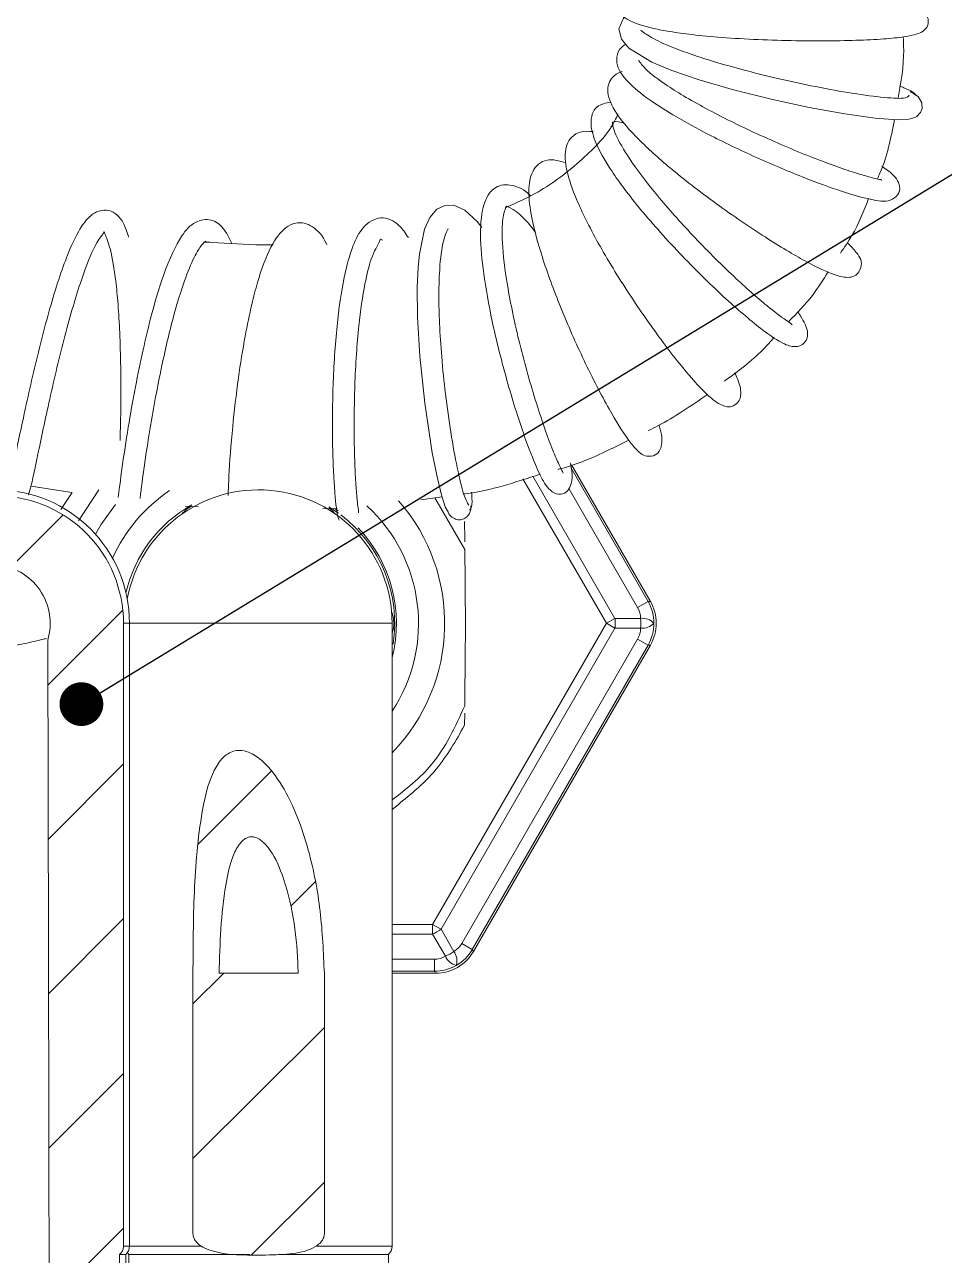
# Model space of a CAD drawing. Extents: x 14808 to 20058, y -13198 to -11680.
# Drawn here: x 18670.57 to 18691.58, y -13027.4 to -12999.27 of the extents above; entities that cross this region are included whole.
import ezdxf

# ---------------------------------------------------------------- set-up
doc = ezdxf.new("R2010")
doc.units = 0
doc.header["$LTSCALE"] = 7
doc.header["$MEASUREMENT"] = 0
doc.layers.get('0').update_dxf_attribs({"color": 2, "linetype": 'CONTINUOUS'})
doc.styles.add('GHS', font='romans', dxfattribs={"bigfont": 'ghs'})
doc.dimstyles.new('STANDARD$7', dxfattribs={"dimtxt": 3.5, "dimasz": 3, "dimexe": 1, "dimexo": 0.0625, "dimgap": 1, "dimtad": 1, "dimdec": 4, "dimzin": 0, "dimdsep": 46, "dimtxsty": 'GHS', "dimcen": 1, "dimclrt": 2, "dimadec": 0, "dimazin": 0, "dimtfac": 1, "dimtdec": 4, "dimtofl": 0, "dimtmove": 0, "dimatfit": 3, "dimfxl": 1, "dimtolj": 1, "dimtzin": 0, "dimarcsym": 0})

msp = doc.modelspace()

# ---------------------------------------------------------------- hatches: boundary and pattern name
at = {"linetype": 'Continuous', "lineweight": 0}
h = msp.add_hatch(dxfattribs=at)
h.set_pattern_fill('ANSI31', color=2, scale=20, style=0)
edge = h.paths.add_edge_path(flags=0)
edge.add_arc((18691.94, -13037.95), 8, 270, 359.25, ccw=False)
edge.add_line((18691.94, -13045.95), (18688.109, -13045.95))
edge.add_spline(control_points=[(18688.109, -13045.95), (18688.106, -13045.8), (18688.103, -13045.649), (18688.1, -13045.499), (18688.096, -13045.349), (18688.093, -13045.2), (18688.09, -13045.05)], knot_values=[0.004963, 0.004963, 0.004963, 0.004963, 0.005866, 0.005866, 0.005866, 0.006763, 0.006763, 0.006763, 0.006763], weights=[1, 1, 1, 1, 1, 1, 1], degree=3, periodic=0)
edge.add_line((18688.09, -13045.05), (18685.733, -13045.05))
edge.add_spline(control_points=[(18685.733, -13045.05), (18685.729, -13045.2), (18685.726, -13045.349), (18685.723, -13045.499), (18685.72, -13045.649), (18685.716, -13045.8), (18685.713, -13045.95)], knot_values=[0.004969, 0.004969, 0.004969, 0.004969, 0.005866, 0.005866, 0.005866, 0.006769, 0.006769, 0.006769, 0.006769], weights=[1, 1, 1, 1, 1, 1, 1], degree=3, periodic=0)
edge.add_line((18685.713, -13045.95), (18684.123, -13045.95))
edge.add_line((18684.123, -13045.95), (18684.123, -13047.95))
edge.add_line((18684.123, -13047.95), (18685.713, -13047.95))
edge.add_spline(control_points=[(18685.713, -13047.95), (18685.716, -13048.1), (18685.72, -13048.251), (18685.723, -13048.401), (18685.726, -13048.551), (18685.729, -13048.7), (18685.733, -13048.85)], knot_values=[0.004963, 0.004963, 0.004963, 0.004963, 0.005866, 0.005866, 0.005866, 0.006763, 0.006763, 0.006763, 0.006763], weights=[1, 1, 1, 1, 1, 1, 1], degree=3, periodic=0)
edge.add_line((18685.733, -13048.85), (18688.09, -13048.85))
edge.add_spline(control_points=[(18688.09, -13048.85), (18688.093, -13048.7), (18688.096, -13048.551), (18688.1, -13048.401), (18688.103, -13048.251), (18688.106, -13048.1), (18688.109, -13047.95)], knot_values=[0.004969, 0.004969, 0.004969, 0.004969, 0.005866, 0.005866, 0.005866, 0.006769, 0.006769, 0.006769, 0.006769], weights=[1, 1, 1, 1, 1, 1, 1], degree=3, periodic=0)
edge.add_line((18688.109, -13047.95), (18691.94, -13047.95))
edge.add_arc((18691.94, -13037.95), 10, 270, 359.25)
edge.add_line((18701.94, -13038.081), (18702.661, -12982.95))
edge.add_line((18702.661, -12982.95), (18700.661, -12982.95))
edge.add_line((18700.661, -12982.95), (18699.94, -13038.055))
h = msp.add_hatch(dxfattribs=at)
h.set_pattern_fill('ANSI31', color=2, scale=20, style=0)
edge = h.paths.add_edge_path(flags=0)
edge.add_line((18672.733, -13028.975), (18672.733, -13027.375))
edge.add_spline(control_points=[(18672.733, -13027.375), (18672.755, -13027.357), (18672.774, -13027.336), (18672.788, -13027.312), (18672.803, -13027.288), (18672.814, -13027.262), (18672.82, -13027.234), (18672.823, -13027.218), (18672.825, -13027.201), (18672.825, -13027.185)], knot_values=[0, 0, 0, 0, 0.000168, 0.000168, 0.000168, 0.000336, 0.000336, 0.000336, 0.000434, 0.000434, 0.000434, 0.000434], weights=[1, 1, 1, 1, 1, 1, 1, 1, 1, 1], degree=3, periodic=0)
edge.add_line((18672.825, -13027.185), (18672.825, -13012.95))
edge.add_arc((18669.911, -13012.95), 2.913, 0, 88.3436)
edge.add_ellipse((18660.244, -13012.95), major_axis=(32.821, 0), ratio=0.092929, start_angle=72.7151, end_angle=93.9402)
edge.add_spline(control_points=[(18657.988, -13009.907), (18657.977, -13009.907), (18657.966, -13009.909), (18657.955, -13009.913), (18657.944, -13009.917), (18657.934, -13009.923), (18657.926, -13009.93), (18657.917, -13009.937), (18657.909, -13009.946), (18657.903, -13009.955), (18657.897, -13009.965), (18657.893, -13009.976), (18657.89, -13009.987), (18657.889, -13009.992), (18657.888, -13009.997), (18657.888, -13010.003)], knot_values=[0, 0, 0, 0, 0.000068, 0.000068, 0.000068, 0.000136, 0.000136, 0.000136, 0.000204, 0.000204, 0.000204, 0.000272, 0.000272, 0.000272, 0.000304, 0.000304, 0.000304, 0.000304], weights=[1, 1, 1, 1, 1, 1, 1, 1, 1, 1, 1, 1, 1, 1, 1, 1], degree=3, periodic=0)
edge.add_spline(control_points=[(18657.888, -13010.003), (18657.88, -13010.161), (18657.871, -13010.319), (18657.863, -13010.478)], knot_values=[0.000004, 0.000004, 0.000004, 0.000004, 0.000955, 0.000955, 0.000955, 0.000955], weights=[1, 1, 1, 1], degree=3, periodic=0)
edge.add_spline(control_points=[(18657.863, -13010.478), (18657.863, -13010.483), (18657.862, -13010.488), (18657.861, -13010.494), (18657.859, -13010.505), (18657.854, -13010.516), (18657.848, -13010.525), (18657.842, -13010.535), (18657.835, -13010.544), (18657.826, -13010.551), (18657.817, -13010.558), (18657.807, -13010.564), (18657.796, -13010.568), (18657.786, -13010.571), (18657.774, -13010.574), (18657.763, -13010.574)], knot_values=[0.000005, 0.000005, 0.000005, 0.000005, 0.000037, 0.000037, 0.000037, 0.000106, 0.000106, 0.000106, 0.000175, 0.000175, 0.000175, 0.000244, 0.000244, 0.000244, 0.000312, 0.000312, 0.000312, 0.000312], weights=[1, 1, 1, 1, 1, 1, 1, 1, 1, 1, 1, 1, 1, 1, 1, 1], degree=3, periodic=0)
edge.add_ellipse((18660.244, -13012.95), major_axis=(25.692, 0), ratio=0.092929, start_angle=95.5411, end_angle=97.5495)
edge.add_spline(control_points=[(18656.868, -13010.583), (18656.862, -13010.583), (18656.855, -13010.583), (18656.848, -13010.581), (18656.837, -13010.579), (18656.827, -13010.575), (18656.817, -13010.57), (18656.807, -13010.564), (18656.799, -13010.557), (18656.791, -13010.548), (18656.784, -13010.54), (18656.778, -13010.53), (18656.774, -13010.519), (18656.771, -13010.51), (18656.769, -13010.499), (18656.768, -13010.489)], knot_values=[0, 0, 0, 0, 0.000041, 0.000041, 0.000041, 0.000108, 0.000108, 0.000108, 0.000175, 0.000175, 0.000175, 0.000243, 0.000243, 0.000243, 0.000306, 0.000306, 0.000306, 0.000306], weights=[1, 1, 1, 1, 1, 1, 1, 1, 1, 1, 1, 1, 1, 1, 1, 1], degree=3, periodic=0)
edge.add_spline(control_points=[(18656.768, -13010.489), (18656.76, -13010.33), (18656.751, -13010.171), (18656.743, -13010.013)], knot_values=[0.000004, 0.000004, 0.000004, 0.000004, 0.000957, 0.000957, 0.000957, 0.000957], weights=[1, 1, 1, 1], degree=3, periodic=0)
edge.add_spline(control_points=[(18656.743, -13010.013), (18656.743, -13010.002), (18656.74, -13009.992), (18656.737, -13009.982), (18656.733, -13009.972), (18656.727, -13009.962), (18656.72, -13009.953), (18656.712, -13009.945), (18656.704, -13009.938), (18656.694, -13009.932), (18656.684, -13009.926), (18656.674, -13009.922), (18656.663, -13009.92), (18656.656, -13009.919), (18656.65, -13009.918), (18656.643, -13009.918)], knot_values=[0.000005, 0.000005, 0.000005, 0.000005, 0.000067, 0.000067, 0.000067, 0.000134, 0.000134, 0.000134, 0.000201, 0.000201, 0.000201, 0.000267, 0.000267, 0.000267, 0.000308, 0.000308, 0.000308, 0.000308], weights=[1, 1, 1, 1, 1, 1, 1, 1, 1, 1, 1, 1, 1, 1, 1, 1], degree=3, periodic=0)
edge.add_ellipse((18660.244, -13012.95), major_axis=(32.821, 0), ratio=0.092929, start_angle=96.2989, end_angle=97.7301)
edge.add_spline(control_points=[(18655.829, -13009.928), (18655.818, -13009.928), (18655.806, -13009.93), (18655.796, -13009.934), (18655.785, -13009.938), (18655.775, -13009.943), (18655.766, -13009.951), (18655.758, -13009.958), (18655.75, -13009.967), (18655.744, -13009.976), (18655.738, -13009.986), (18655.733, -13009.997), (18655.731, -13010.008), (18655.73, -13010.014), (18655.729, -13010.019), (18655.729, -13010.025)], knot_values=[0, 0, 0, 0, 0.000068, 0.000068, 0.000068, 0.000136, 0.000136, 0.000136, 0.000204, 0.000204, 0.000204, 0.000273, 0.000273, 0.000273, 0.000306, 0.000306, 0.000306, 0.000306], weights=[1, 1, 1, 1, 1, 1, 1, 1, 1, 1, 1, 1, 1, 1, 1, 1], degree=3, periodic=0)
edge.add_spline(control_points=[(18655.729, -13010.025), (18655.72, -13010.184), (18655.712, -13010.344), (18655.704, -13010.504)], knot_values=[0.000004, 0.000004, 0.000004, 0.000004, 0.000963, 0.000963, 0.000963, 0.000963], weights=[1, 1, 1, 1], degree=3, periodic=0)
edge.add_spline(control_points=[(18655.704, -13010.504), (18655.704, -13010.509), (18655.703, -13010.515), (18655.702, -13010.52), (18655.699, -13010.532), (18655.695, -13010.543), (18655.689, -13010.553), (18655.683, -13010.562), (18655.675, -13010.571), (18655.666, -13010.579), (18655.657, -13010.586), (18655.647, -13010.592), (18655.637, -13010.595), (18655.626, -13010.599), (18655.615, -13010.602), (18655.604, -13010.602)], knot_values=[0.000005, 0.000005, 0.000005, 0.000005, 0.000038, 0.000038, 0.000038, 0.000109, 0.000109, 0.000109, 0.000178, 0.000178, 0.000178, 0.000247, 0.000247, 0.000247, 0.000315, 0.000315, 0.000315, 0.000315], weights=[1, 1, 1, 1, 1, 1, 1, 1, 1, 1, 1, 1, 1, 1, 1, 1], degree=3, periodic=0)
edge.add_ellipse((18660.244, -13012.95), major_axis=(25.692, 0), ratio=0.092929, start_angle=100.4052, end_angle=102.4408)
edge.add_spline(control_points=[(18654.709, -13010.619), (18654.702, -13010.619), (18654.696, -13010.618), (18654.689, -13010.617), (18654.679, -13010.615), (18654.668, -13010.611), (18654.658, -13010.606), (18654.649, -13010.6), (18654.64, -13010.593), (18654.633, -13010.584), (18654.625, -13010.576), (18654.619, -13010.565), (18654.615, -13010.555), (18654.611, -13010.545), (18654.609, -13010.534), (18654.609, -13010.524)], knot_values=[0, 0, 0, 0, 0.000039, 0.000039, 0.000039, 0.000106, 0.000106, 0.000106, 0.000174, 0.000174, 0.000174, 0.000243, 0.000243, 0.000243, 0.000307, 0.000307, 0.000307, 0.000307], weights=[1, 1, 1, 1, 1, 1, 1, 1, 1, 1, 1, 1, 1, 1, 1, 1], degree=3, periodic=0)
edge.add_spline(control_points=[(18654.609, -13010.524), (18654.6, -13010.363), (18654.592, -13010.202), (18654.584, -13010.042)], knot_values=[0.000004, 0.000004, 0.000004, 0.000004, 0.000968, 0.000968, 0.000968, 0.000968], weights=[1, 1, 1, 1], degree=3, periodic=0)
edge.add_spline(control_points=[(18654.584, -13010.042), (18654.583, -13010.031), (18654.581, -13010.021), (18654.577, -13010.011), (18654.573, -13010.001), (18654.567, -13009.991), (18654.56, -13009.982), (18654.553, -13009.973), (18654.544, -13009.966), (18654.534, -13009.96), (18654.525, -13009.955), (18654.514, -13009.951), (18654.503, -13009.949), (18654.497, -13009.948), (18654.49, -13009.947), (18654.483, -13009.947)], knot_values=[0.000005, 0.000005, 0.000005, 0.000005, 0.000068, 0.000068, 0.000068, 0.000136, 0.000136, 0.000136, 0.000203, 0.000203, 0.000203, 0.000269, 0.000269, 0.000269, 0.000308, 0.000308, 0.000308, 0.000308], weights=[1, 1, 1, 1, 1, 1, 1, 1, 1, 1, 1, 1, 1, 1, 1, 1], degree=3, periodic=0)
edge.add_ellipse((18660.244, -13012.95), major_axis=(32.821, 0), ratio=0.092929, start_angle=100.1081, end_angle=101.2771)
edge.add_spline(control_points=[(18653.825, -13009.959), (18653.797, -13009.959), (18653.769, -13009.965), (18653.743, -13009.975), (18653.716, -13009.985), (18653.691, -13009.999), (18653.67, -13010.017), (18653.648, -13010.035), (18653.628, -13010.057), (18653.613, -13010.082), (18653.598, -13010.106), (18653.587, -13010.134), (18653.581, -13010.163), (18653.576, -13010.181), (18653.574, -13010.2), (18653.574, -13010.219)], knot_values=[0, 0, 0, 0, 0.000169, 0.000169, 0.000169, 0.000337, 0.000337, 0.000337, 0.000509, 0.000509, 0.000509, 0.000684, 0.000684, 0.000684, 0.000798, 0.000798, 0.000798, 0.000798], weights=[1, 1, 1, 1, 1, 1, 1, 1, 1, 1, 1, 1, 1, 1, 1, 1], degree=3, periodic=0)
edge.add_line((18653.574, -13010.219), (18653.574, -13011.313))
edge.add_ellipse((18658.526, -13012.95), major_axis=(-18.368, 0), ratio=0.092522, start_angle=231.7618, end_angle=285.6393, ccw=False)
edge.add_arc((18669.812, -13012.95), 1.337, -16.8065, 86.4271, ccw=False)
edge.add_spline(control_points=[(18671.092, -13013.337), (18671.097, -13015.7), (18671.102, -13018.063), (18671.108, -13020.427), (18671.116, -13024.486), (18671.125, -13028.546), (18671.134, -13032.605), (18671.136, -13033.62), (18671.138, -13034.635), (18671.141, -13035.65)], knot_values=[0.000419, 0.000419, 0.000419, 0.000419, 0.014599, 0.014599, 0.014599, 0.038957, 0.038957, 0.038957, 0.045046, 0.045046, 0.045046, 0.045046], weights=[1, 1, 1, 1, 1, 1, 1, 1, 1, 1], degree=3, periodic=0)
edge.add_line((18671.141, -13035.65), (18672.189, -13035.65))
edge.add_spline(control_points=[(18672.189, -13035.65), (18672.194, -13035.65), (18672.199, -13035.65), (18672.203, -13035.65), (18672.236, -13035.648), (18672.268, -13035.641), (18672.298, -13035.628), (18672.327, -13035.616), (18672.355, -13035.598), (18672.378, -13035.577), (18672.4, -13035.556), (18672.418, -13035.532), (18672.432, -13035.505), (18672.444, -13035.48), (18672.452, -13035.452), (18672.455, -13035.424), (18672.456, -13035.416), (18672.456, -13035.408), (18672.456, -13035.4)], knot_values=[0.000815, 0.000815, 0.000815, 0.000815, 0.000843, 0.000843, 0.000843, 0.001038, 0.001038, 0.001038, 0.001229, 0.001229, 0.001229, 0.001409, 0.001409, 0.001409, 0.001577, 0.001577, 0.001577, 0.001624, 0.001624, 0.001624, 0.001624], weights=[1, 1, 1, 1, 1, 1, 1, 1, 1, 1, 1, 1, 1, 1, 1, 1, 1, 1, 1], degree=3, periodic=0)
edge.add_line((18672.456, -13035.4), (18672.456, -13034.995))
edge.add_spline(control_points=[(18672.456, -13034.995), (18672.456, -13034.984), (18672.454, -13034.973), (18672.451, -13034.963), (18672.447, -13034.953), (18672.442, -13034.944), (18672.435, -13034.935), (18672.428, -13034.927), (18672.42, -13034.919), (18672.411, -13034.913), (18672.401, -13034.907), (18672.39, -13034.902), (18672.379, -13034.899), (18672.371, -13034.897), (18672.363, -13034.895), (18672.355, -13034.895)], knot_values=[0, 0, 0, 0, 0.000064, 0.000064, 0.000064, 0.000128, 0.000128, 0.000128, 0.000194, 0.000194, 0.000194, 0.000263, 0.000263, 0.000263, 0.000312, 0.000312, 0.000312, 0.000312], weights=[1, 1, 1, 1, 1, 1, 1, 1, 1, 1, 1, 1, 1, 1, 1, 1], degree=3, periodic=0)
edge.add_spline(control_points=[(18672.355, -13034.895), (18672.18, -13034.886), (18672.005, -13034.878), (18671.829, -13034.87)], knot_values=[0.009407, 0.009407, 0.009407, 0.009407, 0.01046, 0.01046, 0.01046, 0.01046], weights=[1, 1, 1, 1], degree=3, periodic=0)
edge.add_spline(control_points=[(18671.829, -13034.87), (18671.82, -13034.869), (18671.81, -13034.867), (18671.8, -13034.865), (18671.789, -13034.861), (18671.778, -13034.856), (18671.768, -13034.849), (18671.759, -13034.843), (18671.751, -13034.836), (18671.744, -13034.827), (18671.738, -13034.819), (18671.733, -13034.81), (18671.729, -13034.8), (18671.726, -13034.79), (18671.724, -13034.78), (18671.724, -13034.77)], knot_values=[0.000006, 0.000006, 0.000006, 0.000006, 0.000065, 0.000065, 0.000065, 0.000136, 0.000136, 0.000136, 0.000201, 0.000201, 0.000201, 0.000263, 0.000263, 0.000263, 0.000325, 0.000325, 0.000325, 0.000325], weights=[1, 1, 1, 1, 1, 1, 1, 1, 1, 1, 1, 1, 1, 1, 1, 1], degree=3, periodic=0)
edge.add_line((18671.724, -13034.77), (18671.724, -13033.93))
edge.add_spline(control_points=[(18671.724, -13033.93), (18671.724, -13033.927), (18671.724, -13033.924), (18671.725, -13033.921), (18671.726, -13033.91), (18671.729, -13033.899), (18671.734, -13033.889), (18671.74, -13033.877), (18671.748, -13033.867), (18671.758, -13033.859), (18671.768, -13033.85), (18671.78, -13033.843), (18671.793, -13033.838), (18671.804, -13033.834), (18671.817, -13033.831), (18671.829, -13033.83)], knot_values=[0, 0, 0, 0, 0.000018, 0.000018, 0.000018, 0.000088, 0.000088, 0.000088, 0.000165, 0.000165, 0.000165, 0.000247, 0.000247, 0.000247, 0.000324, 0.000324, 0.000324, 0.000324], weights=[1, 1, 1, 1, 1, 1, 1, 1, 1, 1, 1, 1, 1, 1, 1, 1], degree=3, periodic=0)
edge.add_spline(control_points=[(18671.829, -13033.83), (18672.005, -13033.822), (18672.18, -13033.814), (18672.355, -13033.805)], knot_values=[0.017799, 0.017799, 0.017799, 0.017799, 0.018852, 0.018852, 0.018852, 0.018852], weights=[1, 1, 1, 1], degree=3, periodic=0)
edge.add_spline(control_points=[(18672.355, -13033.805), (18672.367, -13033.804), (18672.378, -13033.802), (18672.389, -13033.798), (18672.401, -13033.793), (18672.412, -13033.787), (18672.422, -13033.779), (18672.431, -13033.771), (18672.439, -13033.761), (18672.444, -13033.751), (18672.45, -13033.741), (18672.453, -13033.73), (18672.455, -13033.719), (18672.456, -13033.714), (18672.456, -13033.71), (18672.456, -13033.705)], knot_values=[0.000005, 0.000005, 0.000005, 0.000005, 0.000075, 0.000075, 0.000075, 0.00015, 0.00015, 0.00015, 0.000222, 0.000222, 0.000222, 0.00029, 0.00029, 0.00029, 0.000317, 0.000317, 0.000317, 0.000317], weights=[1, 1, 1, 1, 1, 1, 1, 1, 1, 1, 1, 1, 1, 1, 1, 1], degree=3, periodic=0)
edge.add_line((18672.456, -13033.705), (18672.456, -13033.145))
edge.add_spline(control_points=[(18672.456, -13033.145), (18672.456, -13033.134), (18672.454, -13033.123), (18672.451, -13033.113), (18672.447, -13033.103), (18672.442, -13033.094), (18672.435, -13033.085), (18672.428, -13033.077), (18672.42, -13033.069), (18672.411, -13033.063), (18672.401, -13033.057), (18672.39, -13033.052), (18672.379, -13033.049), (18672.371, -13033.047), (18672.363, -13033.045), (18672.355, -13033.045)], knot_values=[0, 0, 0, 0, 0.000064, 0.000064, 0.000064, 0.000128, 0.000128, 0.000128, 0.000194, 0.000194, 0.000194, 0.000263, 0.000263, 0.000263, 0.000312, 0.000312, 0.000312, 0.000312], weights=[1, 1, 1, 1, 1, 1, 1, 1, 1, 1, 1, 1, 1, 1, 1, 1], degree=3, periodic=0)
edge.add_spline(control_points=[(18672.355, -13033.045), (18672.18, -13033.036), (18672.005, -13033.028), (18671.829, -13033.02)], knot_values=[0.009407, 0.009407, 0.009407, 0.009407, 0.01046, 0.01046, 0.01046, 0.01046], weights=[1, 1, 1, 1], degree=3, periodic=0)
edge.add_spline(control_points=[(18671.829, -13033.02), (18671.82, -13033.019), (18671.81, -13033.017), (18671.8, -13033.015), (18671.789, -13033.011), (18671.778, -13033.006), (18671.768, -13032.999), (18671.759, -13032.993), (18671.751, -13032.986), (18671.744, -13032.977), (18671.738, -13032.969), (18671.733, -13032.96), (18671.729, -13032.95), (18671.726, -13032.94), (18671.724, -13032.93), (18671.724, -13032.92)], knot_values=[0.000006, 0.000006, 0.000006, 0.000006, 0.000065, 0.000065, 0.000065, 0.000136, 0.000136, 0.000136, 0.000201, 0.000201, 0.000201, 0.000263, 0.000263, 0.000263, 0.000325, 0.000325, 0.000325, 0.000325], weights=[1, 1, 1, 1, 1, 1, 1, 1, 1, 1, 1, 1, 1, 1, 1, 1], degree=3, periodic=0)
edge.add_line((18671.724, -13032.92), (18671.724, -13032.08))
edge.add_spline(control_points=[(18671.724, -13032.08), (18671.724, -13032.077), (18671.724, -13032.074), (18671.725, -13032.071), (18671.726, -13032.06), (18671.729, -13032.049), (18671.734, -13032.039), (18671.74, -13032.027), (18671.748, -13032.017), (18671.758, -13032.009), (18671.768, -13032), (18671.78, -13031.993), (18671.793, -13031.988), (18671.804, -13031.984), (18671.817, -13031.981), (18671.829, -13031.98)], knot_values=[0, 0, 0, 0, 0.000018, 0.000018, 0.000018, 0.000088, 0.000088, 0.000088, 0.000165, 0.000165, 0.000165, 0.000247, 0.000247, 0.000247, 0.000324, 0.000324, 0.000324, 0.000324], weights=[1, 1, 1, 1, 1, 1, 1, 1, 1, 1, 1, 1, 1, 1, 1, 1], degree=3, periodic=0)
edge.add_spline(control_points=[(18671.829, -13031.98), (18672.005, -13031.972), (18672.18, -13031.964), (18672.355, -13031.955)], knot_values=[0.017799, 0.017799, 0.017799, 0.017799, 0.018852, 0.018852, 0.018852, 0.018852], weights=[1, 1, 1, 1], degree=3, periodic=0)
edge.add_spline(control_points=[(18672.355, -13031.955), (18672.367, -13031.954), (18672.378, -13031.952), (18672.389, -13031.948), (18672.401, -13031.943), (18672.412, -13031.937), (18672.422, -13031.929), (18672.431, -13031.921), (18672.439, -13031.911), (18672.444, -13031.901), (18672.45, -13031.891), (18672.453, -13031.88), (18672.455, -13031.869), (18672.456, -13031.864), (18672.456, -13031.86), (18672.456, -13031.855)], knot_values=[0.000005, 0.000005, 0.000005, 0.000005, 0.000075, 0.000075, 0.000075, 0.00015, 0.00015, 0.00015, 0.000222, 0.000222, 0.000222, 0.00029, 0.00029, 0.00029, 0.000317, 0.000317, 0.000317, 0.000317], weights=[1, 1, 1, 1, 1, 1, 1, 1, 1, 1, 1, 1, 1, 1, 1, 1], degree=3, periodic=0)
edge.add_line((18672.456, -13031.855), (18672.456, -13031.2))
edge.add_spline(control_points=[(18672.456, -13031.2), (18672.548, -13031.137), (18672.641, -13031.073), (18672.733, -13031.009)], knot_values=[0.024844, 0.024844, 0.024844, 0.024844, 0.025523, 0.025523, 0.025523, 0.025523], weights=[1, 1, 1, 1], degree=3, periodic=0)
edge.add_line((18672.733, -13031.009), (18672.733, -13030.825))
edge.add_spline(control_points=[(18672.733, -13030.825), (18672.611, -13030.82), (18672.488, -13030.793), (18672.375, -13030.746), (18672.276, -13030.704), (18672.182, -13030.646), (18672.101, -13030.576), (18672.026, -13030.511), (18671.96, -13030.435), (18671.909, -13030.351), (18671.86, -13030.271), (18671.823, -13030.182), (18671.802, -13030.091), (18671.78, -13029.996), (18671.774, -13029.896), (18671.786, -13029.8), (18671.799, -13029.693), (18671.833, -13029.588), (18671.884, -13029.493), (18671.938, -13029.392), (18672.013, -13029.3), (18672.1, -13029.225), (18672.187, -13029.149), (18672.289, -13029.088), (18672.396, -13029.046), (18672.503, -13029.004), (18672.618, -13028.98), (18672.733, -13028.975)], knot_values=[0.000005, 0.000005, 0.000005, 0.000005, 0.000738, 0.000738, 0.000738, 0.001381, 0.001381, 0.001381, 0.00197, 0.00197, 0.00197, 0.002529, 0.002529, 0.002529, 0.003111, 0.003111, 0.003111, 0.003755, 0.003755, 0.003755, 0.004443, 0.004443, 0.004443, 0.005135, 0.005135, 0.005135, 0.005823, 0.005823, 0.005823, 0.005823], weights=[1, 1, 1, 1, 1, 1, 1, 1, 1, 1, 1, 1, 1, 1, 1, 1, 1, 1, 1, 1, 1, 1, 1, 1, 1, 1, 1, 1], degree=3, periodic=0)
h = msp.add_hatch(dxfattribs=at)
h.set_pattern_fill('ANSI31', color=2, scale=20, style=0)
edge = h.paths.add_edge_path(flags=0)
edge.add_line((18674.411, -13020.949), (18674.411, -13026.9))
edge.add_spline(control_points=[(18674.411, -13026.9), (18674.411, -13026.916), (18674.412, -13026.932), (18674.415, -13026.948), (18674.421, -13026.979), (18674.433, -13027.008), (18674.448, -13027.036), (18674.467, -13027.068), (18674.492, -13027.098), (18674.52, -13027.124), (18674.566, -13027.168), (18674.622, -13027.203), (18674.679, -13027.231), (18674.753, -13027.266), (18674.832, -13027.292), (18674.911, -13027.312), (18675.236, -13027.392), (18675.577, -13027.39), (18675.911, -13027.39), (18676.125, -13027.39), (18676.339, -13027.387), (18676.551, -13027.368), (18676.735, -13027.352), (18676.923, -13027.324), (18677.093, -13027.253), (18677.16, -13027.225), (18677.225, -13027.19), (18677.281, -13027.144), (18677.314, -13027.116), (18677.345, -13027.083), (18677.368, -13027.045), (18677.383, -13027.021), (18677.395, -13026.995), (18677.403, -13026.967), (18677.409, -13026.945), (18677.412, -13026.923), (18677.412, -13026.9)], knot_values=[0.010207, 0.010207, 0.010207, 0.010207, 0.010303, 0.010303, 0.010303, 0.010489, 0.010489, 0.010489, 0.010715, 0.010715, 0.010715, 0.011097, 0.011097, 0.011097, 0.011587, 0.011587, 0.011587, 0.013602, 0.013602, 0.013602, 0.014883, 0.014883, 0.014883, 0.015998, 0.015998, 0.015998, 0.016431, 0.016431, 0.016431, 0.016693, 0.016693, 0.016693, 0.016862, 0.016862, 0.016862, 0.016996, 0.016996, 0.016996, 0.016996], weights=[1, 1, 1, 1, 1, 1, 1, 1, 1, 1, 1, 1, 1, 1, 1, 1, 1, 1, 1, 1, 1, 1, 1, 1, 1, 1, 1, 1, 1, 1, 1, 1, 1, 1, 1, 1, 1], degree=3, periodic=0)
edge.add_line((18677.412, -13026.9), (18677.412, -13020.949))
edge.add_spline(control_points=[(18677.412, -13020.949), (18677.394, -13020.003), (18677.294, -13019.048), (18677.046, -13018.136), (18676.906, -13017.622), (18676.718, -13017.112), (18676.44, -13016.657), (18676.318, -13016.459), (18676.178, -13016.267), (18676.005, -13016.11), (18675.922, -13016.034), (18675.828, -13015.965), (18675.726, -13015.917), (18675.663, -13015.888), (18675.596, -13015.866), (18675.527, -13015.858), (18675.473, -13015.852), (18675.416, -13015.854), (18675.363, -13015.867), (18675.31, -13015.879), (18675.258, -13015.901), (18675.212, -13015.93), (18675.157, -13015.964), (18675.109, -13016.008), (18675.067, -13016.056), (18674.988, -13016.145), (18674.928, -13016.249), (18674.878, -13016.356), (18674.747, -13016.637), (18674.678, -13016.945), (18674.625, -13017.251), (18674.412, -13018.467), (18674.422, -13019.714), (18674.411, -13020.949)], knot_values=[0, 0, 0, 0, 0.005673, 0.005673, 0.005673, 0.008864, 0.008864, 0.008864, 0.010251, 0.010251, 0.010251, 0.010923, 0.010923, 0.010923, 0.011332, 0.011332, 0.011332, 0.011655, 0.011655, 0.011655, 0.011978, 0.011978, 0.011978, 0.012356, 0.012356, 0.012356, 0.013055, 0.013055, 0.013055, 0.014901, 0.014901, 0.014901, 0.022264, 0.022264, 0.022264, 0.022264], weights=[1, 1, 1, 1, 1, 1, 1, 1, 1, 1, 1, 1, 1, 1, 1, 1, 1, 1, 1, 1, 1, 1, 1, 1, 1, 1, 1, 1, 1, 1, 1, 1, 1, 1], degree=3, periodic=0)
edge = h.paths.add_edge_path(flags=0)
edge.add_line((18676.814, -13020.949), (18675.009, -13020.949))
edge.add_spline(control_points=[(18675.009, -13020.949), (18675.019, -13020.275), (18675.046, -13019.597), (18675.16, -13018.933), (18675.198, -13018.715), (18675.245, -13018.498), (18675.323, -13018.291), (18675.362, -13018.188), (18675.409, -13018.085), (18675.476, -13017.996), (18675.5, -13017.964), (18675.527, -13017.934), (18675.557, -13017.908), (18675.588, -13017.882), (18675.623, -13017.86), (18675.661, -13017.846), (18675.689, -13017.836), (18675.72, -13017.83), (18675.749, -13017.83), (18675.779, -13017.83), (18675.809, -13017.835), (18675.837, -13017.844), (18675.879, -13017.857), (18675.919, -13017.879), (18675.955, -13017.905), (18676.02, -13017.951), (18676.076, -13018.011), (18676.125, -13018.074), (18676.267, -13018.256), (18676.365, -13018.472), (18676.445, -13018.688), (18676.681, -13019.328), (18676.771, -13020.022), (18676.805, -13020.703), (18676.809, -13020.785), (18676.812, -13020.867), (18676.814, -13020.949)], knot_values=[0, 0, 0, 0, 0.004043, 0.004043, 0.004043, 0.005365, 0.005365, 0.005365, 0.006029, 0.006029, 0.006029, 0.006267, 0.006267, 0.006267, 0.006508, 0.006508, 0.006508, 0.006685, 0.006685, 0.006685, 0.006862, 0.006862, 0.006862, 0.007126, 0.007126, 0.007126, 0.007604, 0.007604, 0.007604, 0.008999, 0.008999, 0.008999, 0.013151, 0.013151, 0.013151, 0.013646, 0.013646, 0.013646, 0.013646], weights=[1, 1, 1, 1, 1, 1, 1, 1, 1, 1, 1, 1, 1, 1, 1, 1, 1, 1, 1, 1, 1, 1, 1, 1, 1, 1, 1, 1, 1, 1, 1, 1, 1, 1, 1, 1, 1], degree=3, periodic=0)

# ---------------------------------------------------------------- linework, layer by layer
at = {"color": 8, "linetype": 'Continuous', "lineweight": 15}
for p, q in [((18683.042, -13009.392), (18684.808, -13012.45)), ((18683.858, -13012.95), (18681.95, -13009.645)), ((18682.174, -13009.586), (18684.051, -13012.838)), ((18684.568, -13012.588), (18682.997, -13009.866)), ((18672.825, -13012.95), (18672.961, -13012.95)), ((18672.961, -13012.95), (18678.961, -13012.95)), ((18678.961, -13019.832), (18679.885, -13019.832)), ((18679.885, -13020.056), (18678.961, -13020.056)), ((18678.961, -13020.628), (18679.926, -13020.628)), ((18679.926, -13020.904), (18678.961, -13020.904)), ((18672.825, -13027.185), (18672.961, -13027.185)), ((18672.961, -13027.185), (18674.584, -13027.185)), ((18677.222, -13027.185), (18678.961, -13027.185))]:
    msp.add_line(p, q, dxfattribs=at)
at = {"color": 7, "linetype": 'Continuous', "lineweight": 15}
for p, q in [((18684.86, -13012.45), (18683.056, -13009.325)), ((18670.711, -13009.814), (18671.645, -13009.96)), ((18671.39, -13010.347), (18671.649, -13009.96)), ((18672.26, -13009.9), (18671.794, -13010.606)), ((18674.236, -13010.273), (18674.534, -13010.291)), ((18677.734, -13010.432), (18677.512, -13010.285)), ((18679.614, -13010.126), (18680.101, -13010.062)), ((18680.621, -13011.261), (18679.937, -13010.084)), ((18677.374, -13010.338), (18677.703, -13010.325)), ((18677.73, -13010.381), (18677.647, -13010.324)), ((18684.568, -13012.588), (18684.808, -13012.45)), ((18684.808, -13012.45), (18684.86, -13012.45)), ((18672.825, -13012.95), (18672.825, -13027.185)), ((18672.961, -13027.185), (18672.961, -13012.95)), ((18678.961, -13027.185), (18678.961, -13012.95)), ((18679.885, -13019.832), (18683.858, -13012.95)), ((18684.051, -13013.062), (18680.078, -13019.944)), ((18683.858, -13012.95), (18684.051, -13012.838)), ((18683.858, -13012.95), (18684.051, -13013.062)), ((18684.051, -13012.838), (18684.635, -13012.838)), ((18684.635, -13013.062), (18684.051, -13013.062)), ((18680.553, -13020.266), (18684.568, -13013.312)), ((18684.568, -13013.312), (18684.808, -13013.45)), ((18684.808, -13013.45), (18680.792, -13020.404)), ((18680.819, -13020.45), (18684.86, -13013.45)), ((18684.86, -13013.45), (18684.808, -13013.45)), ((18680.616, -13015.28), (18680.618, -13015.005)), ((18679.885, -13019.832), (18680.078, -13019.944)), ((18679.885, -13020.056), (18679.885, -13019.832)), ((18680.176, -13020.561), (18679.885, -13020.056)), ((18680.078, -13019.944), (18680.37, -13020.449)), ((18680.553, -13020.266), (18680.792, -13020.404)), ((18680.792, -13020.404), (18680.819, -13020.45)), ((18679.926, -13020.904), (18679.926, -13020.628)), ((18674.411, -13026.9), (18674.411, -13020.949)), ((18675.009, -13020.949), (18676.814, -13020.949)), ((18677.412, -13020.949), (18677.412, -13026.9)), ((18678.961, -13020.95), (18679.953, -13020.95)), ((18679.953, -13020.95), (18679.926, -13020.904)), ((18672.733, -13027.375), (18672.733, -13028.975)), ((18672.733, -13027.375), (18672.874, -13027.375)), ((18672.874, -13027.94), (18672.874, -13027.375)), ((18672.949, -13027.375), (18672.949, -13027.9)), ((18672.949, -13027.375), (18675.71, -13027.375)), ((18676.365, -13027.375), (18678.874, -13027.375)), ((18678.874, -13027.9), (18678.874, -13027.375))]:
    msp.add_line(p, q, dxfattribs=at)
at = {"color": 7, "linetype": 'Continuous', "lineweight": 15, "flags": 128}
for points in [[(18684.278, -12999.098), (18684.248, -12999.122), (18684.141, -12999.36), (18684.198, -12999.603), (18684.365, -12999.802), (18684.896, -13000.124), (18685.351, -13000.314), (18685.975, -13000.529), (18686.762, -13000.758), (18687.621, -13000.974), (18688.487, -13001.161), (18689.299, -13001.309), (18689.997, -13001.407), (18690.494, -13001.443), (18690.761, -13001.429), (18690.899, -13001.39), (18690.945, -13001.364), (18691.033, -13001.277), (18691.071, -13001.184), (18691.063, -13001.055), (18690.976, -13000.911), (18690.792, -13000.795), (18690.792, -13000.795)], [(18681.006, -13003.904), (18680.904, -13003.768), (18680.624, -13003.509), (18680.369, -13003.395), (18680.162, -13003.399), (18679.985, -13003.487), (18679.822, -13003.676), (18679.702, -13003.942), (18679.583, -13004.514), (18679.554, -13004.813), (18679.534, -13005.274), (18679.541, -13005.948), (18679.594, -13006.844), (18679.707, -13007.923), (18679.878, -13009.052), (18679.978, -13009.565), (18680.079, -13009.993), (18680.174, -13010.292), (18680.252, -13010.419), (18680.252, -13010.419)], [(18672.639, -13010.238), (18672.304, -13010.702), (18672.181, -13010.913)], [(18671.141, -13035.65), (18671.134, -13032.605), (18671.108, -13020.427), (18671.092, -13013.337)]]:
    msp.add_lwpolyline(points, dxfattribs=at)
at = {"color": 7, "linetype": 'Continuous', "lineweight": 15}
for centre, radius, start, end in [((18669.911, -13012.95), 3.05, 0, 90), ((18675.911, -13012.95), 3.652, 123.9049, 155.9957), ((18675.911, -13012.95), 3.05, 0, 169.6111), ((18669.911, -13012.95), 2.913, 0, 88.3436), ((18675.911, -13012.95), 3.109, 119.3981, 167.0963), ((18674.742, -13010.925), 0.75, 119.1651, 141.0884), ((18675.911, -13012.95), 3.652, 326.6277, 47.3722), ((18675.911, -13012.95), 4.25, 315.8606, 41.2422), ((18677.08, -13010.925), 0.75, 38.9116, 53.7192), ((18675.911, -13012.95), 3.109, 351.2144, 52.8661), ((18675.911, -13012.95), 3.148, 345.679, 43.7766), ((18669.812, -13012.95), 1.337, 343.1935, 86.4271), ((18678.25, -13012.95), 0.75, 341.618, 21.0884), ((18682.814, -13012.95), 1.243, 354.838, 5.162), ((18684.675, -13013.203), 0.367, 43.5993, 96.2983), ((18683.397, -13012.95), 1.243, 354.838, 5.162), ((18684.675, -13012.697), 0.367, 263.7017, 316.4007), ((18679.363, -13018.928), 1.243, 294.838, 305.162), ((18679.654, -13019.433), 1.243, 294.838, 305.162), ((18680.513, -13020.413), 0.367, 203.7017, 256.4007), ((18680.074, -13020.666), 0.367, 343.5993, 36.2983), ((18672.711, -13027.185), 0.25, 310.5416, 0), ((18673.111, -13027.185), 0.25, 216.8699, 229.4584), ((18678.711, -13027.185), 0.25, 310.5416, 0)]:
    msp.add_arc(centre, radius, start, end, dxfattribs=at)
for centre, major_axis, ratio, start_param, end_param in [((18683.939, -13012.95), (0.968, 0.259), 0.997476, 6.021081, 6.544658), ((18683.994, -13012.95), (1, 0), 0.999949, 5.759609, 6.806762), ((18684.133, -13012.838), (0.486, 0.129), 0.994919, 6.023252, 6.546829), ((18684.133, -13013.062), (0.486, -0.129), 0.994919, 6.019542, 6.543119), ((18683.939, -13012.95), (0.968, -0.259), 0.997476, 6.021713, 6.54529), ((18680.119, -13020.014), (-0.354, 0.356), 0.994919, 2.881659, 3.405236), ((18679.925, -13019.902), (-0.709, 0.709), 0.997476, 2.879488, 3.403065), ((18679.925, -13020.126), (-0.132, 0.485), 0.994919, 2.877949, 3.401526), ((18679.953, -13019.95), (0.5, -0.866), 0.999949, 5.759609, 6.806762), ((18679.925, -13019.902), (-0.26, 0.968), 0.997476, 2.88012, 3.403697)]:
    msp.add_ellipse(centre, major_axis=major_axis, ratio=ratio, start_param=start_param, end_param=end_param, dxfattribs=at)
for points, knots in [([(18684.17, -12998.487), (18684.135, -12998.526), (18684.061, -12998.608), (18684.038, -12998.816), (18684.134, -12999.007), (18684.378, -12999.198), (18684.796, -12999.334), (18685.317, -12999.432), (18685.833, -12999.502), (18686.511, -12999.566), (18687.322, -12999.613), (18688.186, -12999.638), (18689.012, -12999.641), (18689.745, -12999.623), (18690.336, -12999.587), (18690.736, -12999.541), (18690.977, -12999.481), (18691.112, -12999.411), (18691.212, -12999.288), (18691.211, -12999.123), (18691.124, -12998.982), (18690.987, -12998.899), (18690.759, -12998.858), (18690.616, -12998.832)], [0, 0, 0, 0, 0.029732, 0.061747, 0.097853, 0.145468, 0.229133, 0.269712, 0.318484, 0.375448, 0.440068, 0.505721, 0.570491, 0.634459, 0.697688, 0.75781, 0.805482, 0.839812, 0.866305, 0.88146, 0.897992, 0.936246, 1, 1, 1, 1]), ([(18690.769, -13000.882), (18690.749, -13000.911), (18690.709, -13000.969), (18690.171, -13000.937), (18689.421, -13000.833), (18688.568, -13000.676), (18687.729, -13000.492), (18686.974, -13000.303), (18686.335, -13000.123), (18685.672, -12999.91), (18685.088, -12999.684), (18684.677, -12999.441), (18684.636, -12999.385), (18684.64, -12999.401), (18684.641, -12999.404)], [0, 0, 0, 0, 0.105315, 0.214848, 0.316155, 0.409001, 0.493185, 0.568581, 0.63509, 0.694362, 0.798085, 0.883626, 0.972242, 1, 1, 1, 1]), ([(18690.524, -13000.943), (18690.585, -13000.579), (18690.663, -13000.115), (18690.642, -12999.646), (18690.637, -12999.545)], [0, 0, 0, 0, 0.7842761, 1, 1, 1, 1]), ([(18684.292, -12999.715), (18684.242, -12999.752), (18684.126, -12999.839), (18684.049, -13000.175), (18684.255, -13000.511), (18684.731, -13000.924), (18685.379, -13001.342), (18686.269, -13001.83), (18687.362, -13002.35), (18688.459, -13002.808), (18689.372, -13003.133), (18689.953, -13003.285), (18690.33, -13003.335), (18690.572, -13003.112), (18690.547, -13002.854), (18690.398, -13002.674), (18690.194, -13002.54), (18690.146, -13002.509)], [0, 0, 0, 0, 0.031435, 0.073262, 0.158815, 0.233772, 0.306045, 0.389053, 0.482984, 0.578801, 0.668382, 0.751874, 0.828074, 0.864099, 0.902851, 0.977098, 1, 1, 1, 1]), ([(18690.135, -13002.827), (18690.136, -13002.825), (18690.141, -13002.812), (18690.069, -13002.802), (18689.891, -13002.758), (18689.574, -13002.669), (18689.129, -13002.52), (18688.589, -13002.318), (18687.996, -13002.076), (18687.38, -13001.804), (18686.768, -13001.515), (18686.189, -13001.22), (18685.672, -13000.932), (18685.134, -13000.594), (18684.718, -13000.286), (18684.589, -13000.074), (18684.59, -13000.088), (18684.59, -13000.091)], [0, 0, 0, 0, 0.011408, 0.059978, 0.116737, 0.181864, 0.254489, 0.328198, 0.401562, 0.474518, 0.547004, 0.618954, 0.690318, 0.758496, 0.876966, 0.973796, 1, 1, 1, 1]), ([(18684.218, -13000.337), (18684.154, -13000.363), (18684.039, -13000.409), (18683.91, -13000.579), (18683.875, -13000.773), (18683.931, -13001.057), (18684.173, -13001.45), (18684.654, -13001.969), (18685.24, -13002.492), (18685.876, -13002.999), (18686.618, -13003.55), (18687.548, -13004.179), (18688.462, -13004.718), (18689.042, -13004.994), (18689.344, -13005.063), (18689.565, -13005.012), (18689.738, -13004.737), (18689.616, -13004.516), (18689.432, -13004.324), (18689.359, -13004.248)], [0, 0, 0, 0, 0.036823, 0.066631, 0.099506, 0.139885, 0.21674, 0.281958, 0.366929, 0.417984, 0.472274, 0.575498, 0.672239, 0.760268, 0.827667, 0.855456, 0.887463, 0.955238, 1, 1, 1, 1]), ([(18690.936, -13000.896), (18690.899, -13000.844), (18690.858, -13000.786), (18690.586, -13000.686), (18690.554, -13000.674)], [0, 0, 0, 0, 0.8823004, 1, 1, 1, 1]), ([(18683.958, -13001.038), (18683.84, -13001.06), (18683.569, -13001.112), (18683.465, -13001.529), (18683.604, -13001.991), (18683.943, -13002.597), (18684.461, -13003.289), (18685.029, -13003.954), (18685.522, -13004.49), (18686.029, -13005.007), (18686.523, -13005.481), (18686.985, -13005.893), (18687.488, -13006.305), (18687.885, -13006.57), (18688.142, -13006.649), (18688.33, -13006.594), (18688.439, -13006.468), (18688.456, -13006.349), (18688.435, -13006.152), (18688.31, -13005.957), (18688.226, -13005.826)], [0, 0, 0, 0, 0.0552035, 0.1273259, 0.193797, 0.2680657, 0.3625166, 0.4166933, 0.4711506, 0.5254961, 0.5797725, 0.6340282, 0.6882972, 0.7811566, 0.8400727, 0.8597515, 0.8769329, 0.9010867, 0.9329085, 1, 1, 1, 1]), ([(18684.12, -13001.31), (18684.095, -13001.364), (18683.912, -13001.762), (18683.288, -13002.387), (18682.443, -13003.051), (18681.81, -13003.335), (18681.566, -13003.445)], [0, 0, 0, 0, 0.053391, 0.392143, 0.765108, 1, 1, 1, 1]), ([(18688.097, -13006.127), (18688.092, -13006.117), (18688.082, -13006.099), (18687.902, -13005.99), (18687.501, -13005.687), (18686.892, -13005.15), (18686.296, -13004.571), (18685.693, -13003.95), (18685.027, -13003.201), (18684.416, -13002.407), (18684.111, -13001.892), (18684.003, -13001.626), (18683.993, -13001.503), (18683.998, -13001.497), (18683.999, -13001.502), (18684.076, -13001.462), (18684.251, -13001.52), (18684.26, -13001.523)], [0, 0, 0, 0, 0.040594, 0.079777, 0.169303, 0.283537, 0.347829, 0.409297, 0.521894, 0.621401, 0.721084, 0.775825, 0.829011, 0.868282, 0.904854, 0.995273, 1, 1, 1, 1]), ([(18690.046, -13002.794), (18690.065, -13002.752), (18690.262, -13002.324), (18690.353, -13001.858), (18690.435, -13001.439)], [0, 0, 0, 0, 0.09986, 1, 1, 1, 1]), ([(18683.551, -13001.713), (18683.452, -13001.706), (18683.27, -13001.693), (18683.054, -13001.822), (18682.908, -13002.077), (18682.902, -13002.462), (18683.09, -13003.113), (18683.455, -13003.881), (18683.87, -13004.617), (18684.232, -13005.205), (18684.618, -13005.789), (18685.01, -13006.344), (18685.39, -13006.849), (18685.832, -13007.392), (18686.23, -13007.816), (18686.508, -13007.994), (18686.703, -13008.012), (18686.859, -13007.924), (18686.918, -13007.795), (18686.935, -13007.615), (18686.896, -13007.467), (18686.807, -13007.272), (18686.785, -13007.224)], [0, 0, 0, 0, 0.042977, 0.079366, 0.114815, 0.18125, 0.259879, 0.355114, 0.406213, 0.457536, 0.509124, 0.560999, 0.6132, 0.66575, 0.759431, 0.828985, 0.855122, 0.876834, 0.895682, 0.913998, 0.978903, 1, 1, 1, 1]), ([(18682.929, -13002.426), (18682.78, -13002.383), (18682.552, -13002.316), (18682.296, -13002.441), (18682.12, -13002.679), (18682.062, -13003.066), (18682.136, -13003.693), (18682.378, -13004.593), (18682.8, -13005.74), (18683.257, -13006.772), (18683.639, -13007.542), (18683.991, -13008.198), (18684.345, -13008.769), (18684.582, -13009.035), (18684.758, -13009.145), (18684.985, -13009.124), (18685.094, -13008.981), (18685.131, -13008.784), (18685.129, -13008.639), (18685.055, -13008.427), (18685.053, -13008.421)], [0, 0, 0, 0, 0.0668526, 0.1025049, 0.1378394, 0.2040923, 0.275238, 0.3587971, 0.4507111, 0.5487752, 0.6004453, 0.6526568, 0.7442606, 0.8183805, 0.8485588, 0.8745198, 0.8985135, 0.9245651, 0.9978539, 1, 1, 1, 1]), ([(18682.12, -13003.175), (18682.119, -13003.174), (18681.976, -13003.03), (18681.773, -13002.946), (18681.511, -13002.914), (18681.301, -13002.988), (18681.147, -13003.149), (18681, -13003.49), (18680.956, -13004.128), (18681.056, -13005.081), (18681.274, -13006.231), (18681.549, -13007.301), (18681.795, -13008.118), (18682.023, -13008.802), (18682.259, -13009.398), (18682.425, -13009.749), (18682.616, -13009.96), (18682.796, -13010.031), (18682.982, -13009.937), (18683.086, -13009.686), (18683.083, -13009.539), (18683.034, -13009.3), (18683.03, -13009.28)], [0, 0, 0, 0, 0.0004934, 0.067036, 0.098351, 0.1269051, 0.1631531, 0.2091367, 0.2955674, 0.3728728, 0.457021, 0.5507492, 0.6012447, 0.6488249, 0.7292225, 0.7930347, 0.8274237, 0.8639745, 0.8922695, 0.9202091, 0.9930963, 1, 1, 1, 1]), ([(18689.2, -13004.489), (18689.292, -13004.357), (18689.561, -13003.973), (18689.731, -13003.534), (18689.843, -13003.245)], [0, 0, 0, 0, 0.343569, 1, 1, 1, 1]), ([(18672.94, -13004.125), (18672.905, -13004.014), (18672.813, -13003.721), (18672.572, -13003.496), (18672.268, -13003.503), (18672.034, -13003.651), (18671.828, -13003.914), (18671.602, -13004.367), (18671.368, -13005.005), (18671.167, -13005.654), (18670.971, -13006.376), (18670.787, -13007.126), (18670.62, -13007.865), (18670.474, -13008.544), (18670.356, -13009.108), (18670.25, -13009.624), (18670.183, -13009.898), (18670.184, -13009.945), (18670.184, -13009.953)], [0, 0, 0, 0, 0.052918, 0.139751, 0.184934, 0.223438, 0.281316, 0.374554, 0.437571, 0.502928, 0.568412, 0.634055, 0.699902, 0.765987, 0.829145, 0.886082, 0.980565, 1, 1, 1, 1]), ([(18682.864, -13009.519), (18682.861, -13009.51), (18682.856, -13009.488), (18682.77, -13009.328), (18682.632, -13009.006), (18682.453, -13008.526), (18682.257, -13007.933), (18682.059, -13007.27), (18681.874, -13006.57), (18681.714, -13005.874), (18681.558, -13005.057), (18681.465, -13004.276), (18681.473, -13003.668), (18681.572, -13003.41), (18681.56, -13003.408), (18681.769, -13003.499), (18682.039, -13003.746), (18682.224, -13004.007), (18682.247, -13004.038)], [0, 0, 0, 0, 0.030317, 0.076976, 0.135905, 0.197341, 0.258377, 0.318927, 0.378925, 0.438289, 0.495947, 0.594457, 0.670686, 0.74355, 0.820547, 0.902287, 0.98811, 1, 1, 1, 1]), ([(18675.298, -13004.267), (18675.238, -13004.145), (18675.117, -13003.899), (18674.832, -13003.687), (18674.435, -13003.753), (18674.091, -13004.136), (18673.759, -13004.869), (18673.473, -13005.84), (18673.26, -13006.729), (18673.085, -13007.585), (18672.919, -13008.531), (18672.788, -13009.404), (18672.716, -13009.972), (18672.704, -13010.076), (18672.704, -13010.079)], [0, 0, 0, 0, 0.070016, 0.140425, 0.216456, 0.299805, 0.436757, 0.544548, 0.614377, 0.694616, 0.785197, 0.886033, 0.997052, 1, 1, 1, 1]), ([(18677.471, -13004.304), (18677.467, -13004.295), (18677.38, -13004.087), (18677.209, -13003.92), (18676.963, -13003.791), (18676.727, -13003.792), (18676.521, -13003.9), (18676.263, -13004.18), (18676.049, -13004.639), (18675.875, -13005.185), (18675.739, -13005.705), (18675.588, -13006.435), (18675.434, -13007.4), (18675.303, -13008.534), (18675.234, -13009.467), (18675.219, -13009.885), (18675.214, -13010.029)], [0, 0, 0, 0, 0.004297, 0.100459, 0.145481, 0.18695, 0.240196, 0.304391, 0.415618, 0.463163, 0.52247, 0.599141, 0.693103, 0.804294, 0.932676, 1, 1, 1, 1]), ([(18679.332, -13004.136), (18679.266, -13004.038), (18679.096, -13003.783), (18678.695, -13003.611), (18678.284, -13003.863), (18678.047, -13004.324), (18677.842, -13005.058), (18677.685, -13006.16), (18677.613, -13007.3), (18677.594, -13008.23), (18677.599, -13008.912), (18677.619, -13009.508), (18677.661, -13010.103), (18677.697, -13010.45), (18677.744, -13010.581), (18677.748, -13010.592)], [0, 0, 0, 0, 0.054984, 0.14211, 0.229589, 0.30994, 0.404065, 0.515476, 0.635243, 0.698203, 0.763055, 0.828308, 0.888176, 0.99017, 1, 1, 1, 1]), ([(18670.654, -13010.013), (18670.674, -13009.946), (18670.742, -13009.72), (18670.86, -13009.117), (18671.023, -13008.351), (18671.175, -13007.655), (18671.345, -13006.927), (18671.528, -13006.21), (18671.717, -13005.54), (18671.953, -13004.823), (18672.176, -13004.278), (18672.413, -13003.98), (18672.364, -13004.012), (18672.382, -13003.995), (18672.539, -13004.395), (18672.637, -13004.991), (18672.703, -13005.67), (18672.742, -13006.331), (18672.764, -13007.118), (18672.766, -13007.982), (18672.753, -13008.511), (18672.746, -13008.774)], [0, 0, 0, 0, 0.034137, 0.114779, 0.161384, 0.208677, 0.255655, 0.302291, 0.348556, 0.394427, 0.470188, 0.516422, 0.570984, 0.63195, 0.688708, 0.756361, 0.795393, 0.838742, 0.88835, 0.944292, 1, 1, 1, 1]), ([(18680.713, -13010.249), (18680.677, -13010.193), (18680.607, -13010.084), (18680.452, -13009.447), (18680.303, -13008.634), (18680.179, -13007.744), (18680.09, -13006.885), (18680.04, -13006.121), (18680.024, -13005.483), (18680.041, -13004.824), (18680.098, -13004.273), (18680.221, -13003.953), (18680.239, -13003.936), (18680.243, -13003.932)], [0, 0, 0, 0, 0.128667, 0.248248, 0.358567, 0.4595, 0.550975, 0.632928, 0.705356, 0.769635, 0.882078, 0.974388, 1, 1, 1, 1]), ([(18673.202, -13010.1), (18673.214, -13010.003), (18673.241, -13009.777), (18673.319, -13009.206), (18673.426, -13008.514), (18673.552, -13007.796), (18673.724, -13006.922), (18673.946, -13005.976), (18674.207, -13005.119), (18674.432, -13004.576), (18674.617, -13004.278), (18674.701, -13004.215), (18674.704, -13004.221), (18674.705, -13004.222)], [0, 0, 0, 0, 0.076034, 0.178352, 0.27381, 0.362433, 0.444226, 0.586809, 0.704328, 0.807132, 0.896739, 0.982749, 1, 1, 1, 1]), ([(18676.244, -13004.301), (18676.161, -13004.301), (18675.688, -13004.301), (18675.172, -13004.267), (18674.734, -13004.239), (18674.685, -13004.236)], [0, 0, 0, 0, 0.158633, 0.906806, 1, 1, 1, 1]), ([(18678.19, -13010.423), (18678.192, -13010.415), (18678.197, -13010.394), (18678.17, -13010.22), (18678.14, -13009.899), (18678.112, -13009.439), (18678.094, -13008.871), (18678.091, -13008.221), (18678.105, -13007.517), (18678.141, -13006.812), (18678.209, -13006), (18678.323, -13005.222), (18678.489, -13004.527), (18678.697, -13004.213), (18678.683, -13004.143), (18678.735, -13004.192), (18678.738, -13004.195)], [0, 0, 0, 0, 0.036073, 0.093246, 0.161172, 0.230478, 0.300837, 0.372171, 0.444397, 0.517281, 0.585307, 0.69797, 0.785996, 0.899644, 0.994187, 1, 1, 1, 1]), ([(18688.014, -13006.058), (18688.206, -13005.864), (18688.552, -13005.518), (18688.806, -13005.101), (18688.919, -13004.916)], [0, 0, 0, 0, 0.558827, 1, 1, 1, 1]), ([(18686.552, -13007.415), (18686.86, -13007.19), (18687.27, -13006.889), (18687.606, -13006.508), (18687.69, -13006.413)], [0, 0, 0, 0, 0.7500654, 1, 1, 1, 1]), ([(18684.813, -13008.543), (18684.885, -13008.509), (18685.361, -13008.278), (18685.797, -13007.975), (18686.168, -13007.718)], [0, 0, 0, 0, 0.1507076, 1, 1, 1, 1]), ([(18682.747, -13009.434), (18682.774, -13009.427), (18683.168, -13009.325), (18683.709, -13009.095), (18684.205, -13008.845), (18684.365, -13008.765)], [0, 0, 0, 0, 0.047382, 0.692562, 1, 1, 1, 1]), ([(18680.597, -13009.997), (18680.61, -13009.995), (18681.201, -13009.918), (18681.778, -13009.728), (18682.342, -13009.542)], [0, 0, 0, 0, 0.02237, 1, 1, 1, 1]), ([(18680.727, -13010.355), (18680.758, -13010.342), (18680.798, -13010.325), (18680.781, -13010.025), (18680.776, -13009.955)], [0, 0, 0, 0, 0.7658195, 1, 1, 1, 1]), ([(18680.196, -13010.316), (18680.213, -13010.364), (18680.245, -13010.456), (18680.349, -13010.548), (18680.464, -13010.591), (18680.577, -13010.579), (18680.666, -13010.523), (18680.727, -13010.445), (18680.762, -13010.357), (18680.762, -13010.295), (18680.762, -13010.265)], [0, 0, 0, 0, 0.162947, 0.315361, 0.456669, 0.586835, 0.70605, 0.814663, 0.912478, 1, 1, 1, 1]), ([(18680.62, -13011.091), (18680.619, -13010.96), (18680.617, -13010.803), (18680.616, -13010.646), (18680.616, -13010.62)], [0, 0, 0, 0, 0.832722, 1, 1, 1, 1]), ([(18680.636, -13012.95), (18680.631, -13012.378), (18680.626, -13011.805), (18680.622, -13011.263), (18680.621, -13011.261)], [0, 0, 0, 0, 0.997108, 1, 1, 1, 1]), ([(18680.62, -13014.835), (18680.622, -13014.534), (18680.628, -13013.921), (18680.633, -13013.277), (18680.636, -13012.95)], [0, 0, 0, 0, 0.492442, 1, 1, 1, 1]), ([(18669.674, -13013.572), (18669.808, -13013.55), (18670.11, -13013.5), (18670.565, -13013.414), (18670.913, -13013.336), (18671.037, -13013.304), (18671.068, -13013.296)], [0, 0, 0, 0, 0.25171, 0.570138, 0.890746, 1, 1, 1, 1]), ([(18678.961, -13016.988), (18679.281, -13016.738), (18680.014, -13016.165), (18680.402, -13015.314), (18680.62, -13014.835)], [0, 0, 0, 0, 0.437026, 1, 1, 1, 1]), ([(18680.616, -13015.28), (18680.417, -13015.631), (18679.993, -13016.38), (18679.319, -13016.918), (18678.961, -13017.203)], [0, 0, 0, 0, 0.469053, 1, 1, 1, 1]), ([(18674.411, -13020.949), (18674.413, -13020.33), (18674.419, -13019.093), (18674.543, -13017.553), (18674.772, -13016.521), (18675.02, -13016.088), (18675.198, -13015.927), (18675.361, -13015.857), (18675.543, -13015.849), (18675.773, -13015.923), (18676.111, -13016.175), (18676.637, -13016.893), (18677.071, -13018.07), (18677.35, -13019.527), (18677.391, -13020.475), (18677.412, -13020.949)], [0, 0, 0, 0, 0.165771, 0.33109, 0.414134, 0.445755, 0.462921, 0.477566, 0.492242, 0.510744, 0.541109, 0.60348, 0.746195, 0.872996, 1, 1, 1, 1]), ([(18675.009, -13020.949), (18675.028, -13020.273), (18675.053, -13019.376), (18675.268, -13018.39), (18675.426, -13018.048), (18675.554, -13017.904), (18675.649, -13017.843), (18675.749, -13017.825), (18675.853, -13017.843), (18675.99, -13017.918), (18676.235, -13018.182), (18676.508, -13018.787), (18676.726, -13019.677), (18676.797, -13020.442), (18676.811, -13020.867), (18676.814, -13020.949)], [0, 0, 0, 0, 0.2973443, 0.3946957, 0.4435646, 0.4612319, 0.4790588, 0.4921758, 0.5052768, 0.5247895, 0.5600861, 0.6619676, 0.8126192, 0.9638238, 1, 1, 1, 1]), ([(18677.412, -13026.9), (18677.41, -13026.923), (18677.406, -13026.974), (18677.364, -13027.062), (18677.265, -13027.169), (18676.995, -13027.314), (18676.521, -13027.385), (18675.793, -13027.392), (18675.152, -13027.394), (18674.692, -13027.247), (18674.533, -13027.148), (18674.447, -13027.044), (18674.414, -13026.963), (18674.412, -13026.916), (18674.411, -13026.9)], [0, 0, 0, 0, 0.020018, 0.045113, 0.083979, 0.147891, 0.311297, 0.500027, 0.795678, 0.868205, 0.924692, 0.958194, 0.985795, 1, 1, 1, 1]), ([(18672.733, -13027.375), (18672.753, -13027.355), (18672.793, -13027.316), (18672.821, -13027.246), (18672.824, -13027.201), (18672.825, -13027.185)], [0, 0, 0, 0, 0.3856246, 0.7724478, 1, 1, 1, 1])]:
    msp.add_open_spline(points, degree=3, knots=knots, dxfattribs=at)

# ---------------------------------------------------------------- leaders
msp.add_leader([(18671.862, -13014.798), (18712.461, -12990.08)], dimstyle='STANDARD$7', override={"dimtxt": 3, "dimasz": 1, "dimexo": 0.3, "dimgap": 2, "dimtad": 0, "dimdec": 1, "dimzin": 8, "dimcen": 0, "dimclrd": 2, "dimclre": 2, "dimazin": 2, "dimtp": 0.1, "dimtfac": 0.5, "dimtdec": 1, "dimldrblk": 'Dot', "dimfxl": 2.5, "dimarcsym": 1})

doc.saveas('drawing.dxf')
